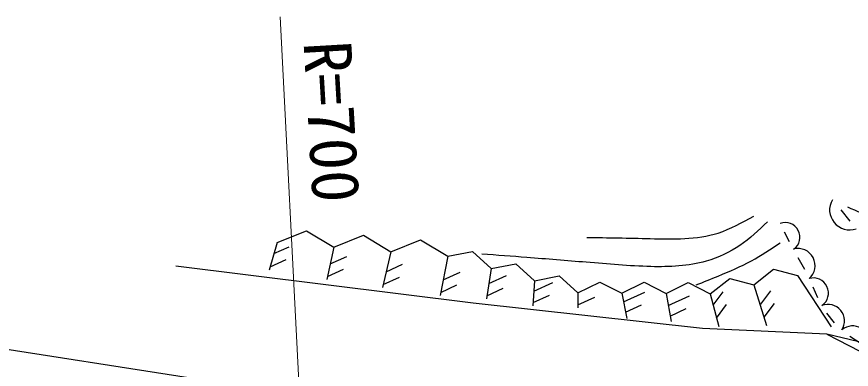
# Model space of a CAD drawing. Units: millimetres, scale not verified. Extents: x 40000 to 680000, y 20000 to 380000.
# Drawn here: x 444391 to 476518, y 307802 to 321391 of the extents above; entities that cross this region are included whole.
import ezdxf
from ezdxf.enums import TextEntityAlignment as Align

# ---------------------------------------------------------------- set-up
doc = ezdxf.new("R2010")
doc.units = ezdxf.units.MM
doc.header["$LTSCALE"] = 1000
doc.layers.add('M-BGD', color=7, linetype='Continuous', lineweight=25)
doc.layers.add('M-STR-HTXT', color=7, linetype='Continuous', lineweight=13)
doc.styles.add('ＭＳ ゴシック', font='')
doc.styles.get('ＭＳ ゴシック').set_extended_font_data('MS Gothic')

msp = doc.modelspace()

# ---------------------------------------------------------------- linework, layer by layer
at = {"layer": 'M-BGD'}
for p, q in [((476111, 313945), (476464, 313511)), ((474144, 312716), (473950, 313086)), ((454414, 312683), (454112, 311628)), ((454293, 312260), (454881, 312525)), ((456603, 312509), (456331, 311258)), ((458792, 312335), (458476, 310951)), ((454148, 311753), (454758, 312036)), ((456464, 311868), (457100, 312156)), ((460981, 312161), (460689, 310649)), ((474727, 311644), (474478, 312104)), ((456357, 311379), (456977, 311667)), ((458616, 311564), (459245, 311848)), ((462649, 311689), (462474, 310516)), ((458504, 311072), (459122, 311359)), ((460805, 311252), (461458, 311546)), ((462562, 311106), (463243, 311413)), ((474443, 311412), (475745, 309438)), ((460712, 310768), (461335, 311058)), ((464318, 311217), (464254, 310252)), ((464292, 310819), (465024, 311149)), ((472767, 311063), (473252, 309487)), ((462491, 310632), (463120, 310924)), ((465986, 310745), (465997, 310177)), ((467688, 310735), (467874, 309760)), ((467750, 310408), (468569, 310777)), ((469389, 310724), (469579, 309640)), ((471090, 310713), (471415, 309449)), ((471205, 310269), (471590, 310785)), ((473042, 310308), (473427, 310823)), ((475231, 310559), (475045, 310962)), ((464277, 310371), (464900, 310660)), ((465995, 310285), (466643, 310586)), ((469470, 310261), (470287, 310630)), ((467828, 310001), (468446, 310289)), ((469541, 309852), (470164, 310141)), ((471332, 309768), (471719, 310297)), ((473169, 309807), (473556, 310336)), ((475868, 309599), (475573, 309965)), ((475579, 309161), (483359, 305105)), ((476861, 308815), (476468, 309068))]:
    msp.add_line(p, q, dxfattribs=at)
for points in [[(454414, 312683), (455552, 313144), (456603, 312509), (457741, 312970), (458792, 312335), (459930, 312796), (460981, 312161), (461933, 312342), (462649, 311689), (463601, 311870), (464318, 311217), (465270, 311399), (465986, 310745), (466840, 311165), (467688, 310735), (468541, 311155), (469389, 310724), (470242, 311144), (471090, 310713), (471841, 311307), (472767, 311063), (473517, 311657), (474443, 311412)], [(482255, 306760), (478798, 308388), (475579, 309161), (470795, 309381), (461964, 310357), (450512, 311778)], [(432984, 310235), (440298, 309148), (439819, 306293), (453683, 304817), (453802, 307034), (440298, 309148)]]:
    msp.add_lwpolyline(points, dxfattribs=at)
for centre, radius, start, end in [((476457, 313947), 774, 149.5638, 288.7751), ((473980, 312896), 562, 304.4, 110.953), ((474470, 311800), 655, 310.2037, 105.2614), ((475055, 310741), 582, 304.6775, 106.2043), ((475617, 309667), 638, 327.2843, 111.207), ((476565, 308844), 630, 344.3548, 130.6893)]:
    msp.add_arc(centre, radius, start, end, dxfattribs=at)
for points, knots in [([(485035, 307941), (484977, 308370), (484919, 308799), (484811, 309229), (484730, 309550), (484622, 309871), (484433, 310130), (484218, 310424), (483900, 310638), (483583, 310841), (483040, 311187), (482505, 311503), (481947, 311780), (480856, 312319), (479676, 312707), (478528, 313154), (477805, 313436), (477096, 313741), (476386, 314047)], [0, 0, 0, 0, 1, 1, 1, 2, 2, 2, 3, 3, 3, 4, 4, 4, 5, 5, 5, 6, 6, 6, 6]), ([(466333, 312888), (467140, 312874), (467947, 312860), (468771, 312840), (469659, 312819), (470567, 312790), (471390, 313054), (471867, 313207), (472315, 313457), (472763, 313708)], [0, 0, 0, 0, 1, 1, 1, 2, 2, 2, 3, 3, 3, 3]), ([(473294, 313490), (472955, 313165), (472616, 312841), (472230, 312577), (471837, 312308), (471394, 312102), (470935, 311970), (470248, 311774), (469523, 311745), (468806, 311760), (467966, 311783), (467144, 311856), (466317, 311926), (465557, 311990), (464794, 312051), (464031, 312110), (463454, 312155), (462878, 312198), (462301, 312242)], [0, 0, 0, 0, 1, 1, 1, 2, 2, 2, 3, 3, 3, 4, 4, 4, 5, 5, 5, 6, 6, 6, 6]), ([(470546, 311056), (470829, 311169), (471112, 311282), (471395, 311398), (471829, 311575), (472261, 311759), (472672, 311982), (473053, 312190), (473414, 312432), (473776, 312674)], [0, 0, 0, 0, 1, 1, 1, 2, 2, 2, 3, 3, 3, 3])]:
    msp.add_open_spline(points, degree=3, knots=knots, dxfattribs=at)
at = {"layer": 'M-STR-HTXT'}
msp.add_line((456203, 288630), (454530, 321391), dxfattribs=at)

# ---------------------------------------------------------------- texts
at = {"layer": 'M-STR-HTXT', "style": 'ＭＳ ゴシック'}
msp.add_text('R=700', height=1833, rotation=273.318, dxfattribs=at).set_placement((454884, 320374), align=Align.BOTTOM_LEFT)

doc.saveas('drawing.dxf')
